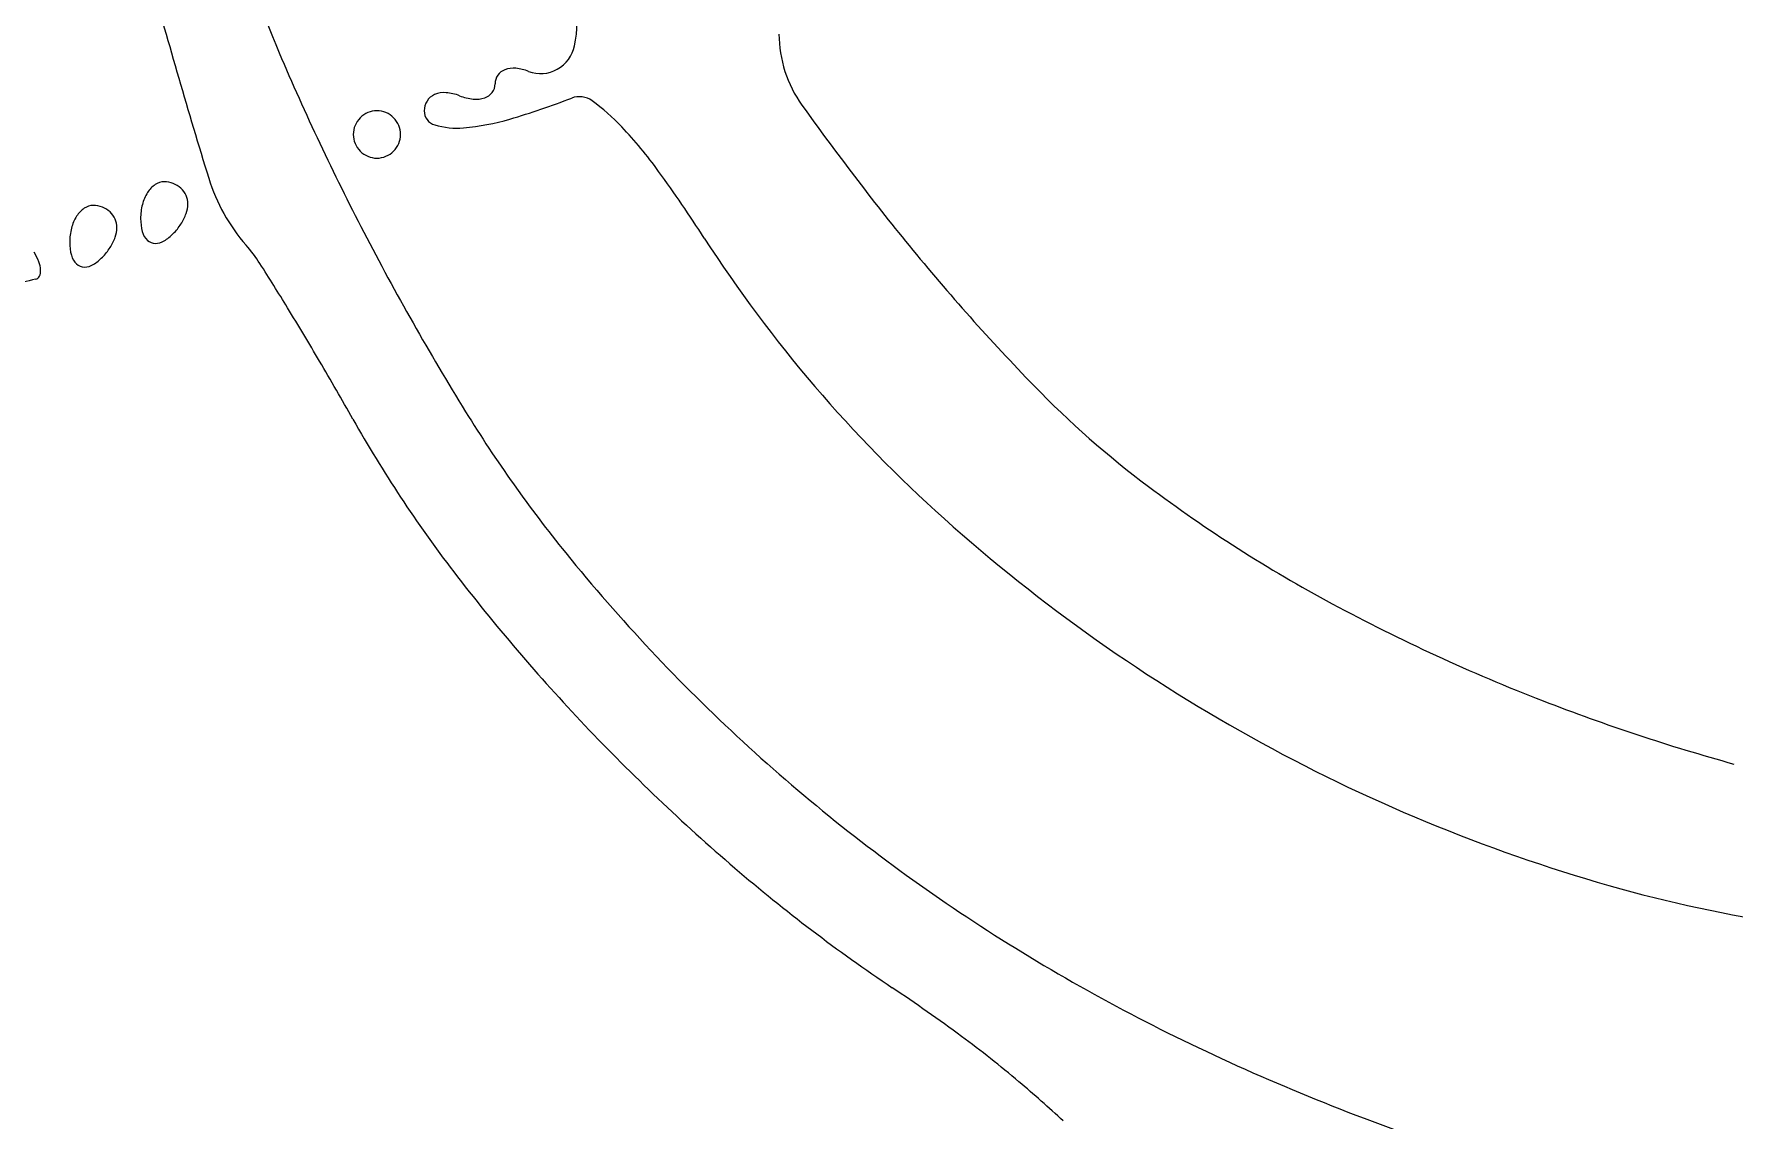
# Model space of a CAD drawing. Header units: metres. Extents: x -22 to 82, y -7 to 32.
# Drawn here: x 10.1426 to 10.2947, y 27.7783 to 27.8755 of the extents above; entities that cross this region are included whole.
import ezdxf

# ---------------------------------------------------------------- set-up
doc = ezdxf.new("R2010")
doc.units = ezdxf.units.M
doc.header["$LTSCALE"] = 2
doc.header["$MEASUREMENT"] = 0
doc.layers.add('ZSILUETAEDIFICIO', color=253, linetype='CONTINUOUS')
doc.layers.add('ZVEREDA', color=253, linetype='CONTINUOUS')

msp = doc.modelspace()

# ---------------------------------------------------------------- hatches: boundary and pattern name
at = {"layer": 'ZVEREDA'}
h = msp.add_hatch(dxfattribs=at)
h.set_pattern_fill('AR-SAND', color=256, scale=0.08)
h.set_pattern_definition([(37.50000000000001, (100.3217642182751, 117.4581959786875), (-0.0050394686487687, 0.1541459015210527), [0, -0.1216, 0, -0.136, 0, -0.13]), (7.499999999999999, (100.3217642182751, 117.4581959786875), (0.1415821364214182, 0.2257716852183792), [0, -0.0656, 0, -0.1096, 0, -0.042]), (327.5, (100.2233642182753, 117.4581959786875), (0.2491313489401196, 0.0004527242829572), [0, -0.04, 0, -0.144, 0, -0.188]), (317.5, (100.2233642182753, 117.4581959786875), (0.2404901283657835, 0.0702140451947399), [0, -0.02, 0, -0.0944, 0, -0.108])])
h.paths.add_polyline_path([(31.4583351261974, 30.10001185127862), (-5.580466054143699, 30.14202237673669), (-5.496152509190097, 24.7095630808688), (0.5053741138006274, 24.71459050236479), (0.5053741138006274, 23.02514520136083), (2.905374113800207, 23.02514520136083), (2.905811148500817, 24.71459050236479), (7.70575982083821, 24.71459050236479), (7.70575982083821, 23.02524487001511), (10.1053227861378, 23.02524487001511), (10.1057598208379, 24.71459050236479), (12.50561829493628, 24.71459050236479), (14.90575982083172, 24.71459050236479), (14.90575982083172, 23.02514520136083), (17.30547676903481, 23.02514520136083), (17.30591380373539, 24.71459050236479), (22.10547676902863, 24.63459050236452), (22.10547676902863, 23.02461800278962), (24.5050398048495, 23.02461800278962), (24.5050398048495, 24.63406330379348), (31.4583221007949, 24.61459050236454), (29.30561829493013, 24.61459050236454), (29.30561829493013, 20.61092766967829), (30.50572014345363, 20.61326742045304), (30.50572014345363, 24.61459050236454), (31.4583221007949, 24.61459050236454)])
h.paths.add_polyline_path([(3.274978631708791, 29.84745587849517), (21.85115500656482, 29.84745587849517), (21.85115500656482, 26.26298918530352), (3.274978631708791, 26.26298918530352)], flags=16)
edge = h.paths.add_edge_path(flags=0)
edge.add_line((4.190763625501631, 28.45334721717251), (4.191796270515823, 28.45334721717251))
edge.add_arc((4.030850849770815, 28.47872758158093), 0.1629343160792154, 351.0385129392877, 357.3660182868147)
edge.add_arc((4.112611057247875, 28.47496619707363), 0.0810876329450389, 344.53720768220717, 357.3660765305271, ccw=False)
edge = h.paths.add_edge_path(flags=0)
edge.add_arc((4.129473601766023, 28.48361260777853), 0.0424070857397566, 8.446156974039805, 17.04280200703507)
edge.add_arc((4.048520085864993, 28.46875624364435), 0.1245244297232045, 3.3254775150875844, 12.657113459455672, ccw=False)
edge.add_arc((4.009668740244905, 28.46649875537224), 0.1634413066505545, 3.325477516473139, 5.867953198212037)
edge.add_arc((4.024461425057098, 28.46801930679646), 0.148570677863494, 5.867861931155238, 8.446156969658695)
edge = h.paths.add_edge_path(flags=0)
edge.add_arc((4.187625943115307, 27.71049756740979), 0.005506773619038, 0, 44.649192788606285, ccw=False)
edge.add_line((4.193132716734738, 27.71049756740979), (4.193170576032799, 27.71059180186387))
edge.add_arc((4.083131412969806, 27.72142825678299), 0.110571452748189, 354.3757511834748, 357.7808422671732)
edge.add_arc((4.083495542828814, 27.72707965905653), 0.1105714527485412, 354.8460124112327, 363.6003750095574)
edge.add_arc((4.265141154600997, 27.71569919341579), 0.0736096129205384, 165.585485692761, 181.0365879312016)
edge = h.paths.add_edge_path(flags=0)
edge.add_ellipse((4.155844521799992, 27.55226263330349), major_axis=(-0.004886144824328529, 0.5517489951021792), ratio=0.0764573230342362, start_angle=264.41174822548277, end_angle=281.9145976805995, ccw=False)
edge.add_arc((-177.0033036909715, 27.24610176780652), 181.2017851309283, -3.410605131648481e-12, 0.07993633669821065, ccw=False)
edge.add_line((4.198481439956822, 27.24610176779618), (4.210484766247419, 27.6590139235833))
edge.add_ellipse((4.18687514976483, 27.77778923014426), major_axis=(0.01575538398604225, -0.1077800230216994), ratio=0.5161088083865675, start_angle=337.05526251174393, end_angle=345.80434126128097, ccw=False)
edge = h.paths.add_edge_path(flags=0)
edge.add_arc((387.0379938681306, 26.57348742740584), 383.1770730560518, 179.7962796488156, 179.8227156500893, ccw=False)
edge.add_arc((63.47661150482531, 27.72394417231078), 59.61364541384286, 179.6242268241421, 179.7962796450261, ccw=False)
edge.add_arc((107.9126775625507, 27.43250698258277), 104.0506671673548, 179.4892207827528, 179.6242268252662, ccw=False)
edge.add_arc((4.908773407262004, 28.32581589378475), 1.043191389333353, 173.5744382351789, 178.1175676432889, ccw=False)
edge.add_arc((3.941956756071903, 28.43638332363668), 0.0700943375474026, 136.9440126095541, 174.9430767679891, ccw=False)
edge.add_arc((3.939591411760631, 28.44492007257332), 0.0627084935053294, 98.57263522089539, 141.1716653543758, ccw=False)
edge.add_arc((3.971787529488921, 28.27408536092594), 0.2365196678389941, 91.78341864015289, 100.1162303726033, ccw=False)
edge.add_arc((4.161354391850892, 22.18584956753244), 6.327705978506592, 91.01273401402932, 91.78341864030182, ccw=False)
edge.add_line((4.049514576590127, 28.51256710557305), (4.169165289891879, 28.51468221717266))
edge.add_line((4.169165289891879, 28.51468221717232), (4.179750299263304, 28.53043944484654))
edge.add_arc((4.190827730734469, 28.52494372944767), 0.0123657743692955, 51.76101418273163, 153.6131534045893, ccw=False)
edge.add_line((4.198481439891822, 28.53465625290397), (4.198481439891822, 28.53636044799151))
edge.add_arc((4.193339192636984, 28.51586697619842), 0.0211287740527576, 75.9140893002533, 183.0668013861589)
edge.add_line((4.172240678425823, 28.51473658199643), (4.049514576590127, 28.51256710557305))
edge.add_arc((4.161354391844498, 22.18584956753244), 6.327705978506354, 91.01273401397248, 91.78341864024476)
edge.add_arc((3.971787529489319, 28.27408536092594), 0.2365196678390667, 91.78341864027549, 100.1162378328985)
edge.add_arc((3.941258338745911, 28.44519436956017), 0.0627084935053418, 100.1162378329312, 120.5228893311077)
edge.add_arc((3.942263761789718, 28.43729516592452), 0.0700943375474093, 117.9506432260986, 158.4595108276586)
edge.add_arc((4.001405707587139, 28.41591235581501), 0.1329691207264811, 159.2459526752788, 175.8968395766796)
edge.add_arc((4.909294928725814, 28.35078371074917), 1.04319138933335, 175.8968395763732, 179.4892207827571)
edge.add_arc((107.9126775622392, 27.43250698108915), 104.0506671670563, 179.4892207819287, 179.6242268244366)
edge.add_arc((63.47661150489225, 27.72394417644966), 59.6136454138861, 179.6242268281098, 179.7962796489794)
edge.add_arc((387.0379938451551, 26.57348740949783), 383.1770730331307, 179.7962796461218, 179.8227156473993)
edge.add_line((3.862755088178147, 27.75911035599103), (3.884622839891307, 27.72070371717251))
edge.add_arc((3.929255688633731, 27.74845655913333), 0.0525576961415898, 211.8734753522308, 222.0820973833024)
edge.add_arc((3.940104661909288, 27.75825274944765), 0.0671749997825091, 222.0818102784924, 230.2563674642507)
edge.add_arc((3.958449832274908, 27.78343227505326), 0.0982851158739191, 231.4181484407944, 254.9741783521728)
edge.add_arc((3.959368323424485, 27.7758030788865), 0.0911999037654329, 253.1739702547738, 268.217256623099)
edge.add_arc((3.968627737210397, 41.24924821526616), 13.56460629090511, 269.9489048779313, 270.3532500274084)
edge.add_arc((4.049525169780992, 16.95504494612499), 10.72985513343538, 89.5075836061958, 89.98540653837108, ccw=False)
edge.add_arc((4.130247462298712, 27.54011210430104), 0.1448483138350315, 64.17034698782749, 85.44946313993978, ccw=False)
edge.add_arc((4.191746138397974, 27.66642980881176), 0.0043674083606586, 1.4282544963651844, 68.34992075025048, ccw=False)
edge.add_arc((4.197384248272812, 27.67701561994579), 0.0105538936861254, 212.0429010611537, 263.0773218994982, ccw=False)
edge.add_arc((4.200612712082403, 27.70999352945552), 0.0404527841329601, 231.8085000024286, 252.4850053579366, ccw=False)
edge.add_arc((4.161788889977004, 27.66257060467501), 0.0208577567284913, 48.53142696656482, 82.63062587060486)
edge.add_arc((4.11933816690663, 27.13308106570912), 0.5520225538390414, 85.31102351279071, 89.99478211468639)
edge.add_arc((4.118411279294634, 16.9552485283175), 10.72985513343608, 89.99478211606726, 90.35325002811415)
edge.add_arc((4.073781246147718, 41.2494889468843), 13.56460629090747, 269.50474175352076, 269.9090879921701, ccw=False)
edge.add_arc((3.956613111675125, 27.77658927219733), 0.0911999037654514, 239.2648217281377, 269.94890487625094, ccw=False)
edge.add_arc((3.940104661909288, 27.75825274944765), 0.0671749997825307, 215.766892496466, 243.3781184107606, ccw=False)
edge.add_line((3.885598753388649, 27.71898970661965), (3.862755088177721, 27.75911035598011))
edge = h.paths.add_edge_path(flags=0)
edge.add_arc((3.982208672812931, 27.77710128656037), 0.0039699795081061, 57.093542815945284, 128.0095147918335, ccw=False)
edge.add_arc((3.983777369758798, 27.77691396217733), 0.0035691351575788, -36.39606693346491, 80.51639118771561, ccw=False)
edge.add_arc((3.985008823383225, 27.77555727172944), 0.0018093348073117, 293.7971605359992, 335.12409378026587, ccw=False)
edge.add_arc((3.984854518882713, 27.77590723729099), 0.002191808038586, 257.1681723130867, 293.7964911424778, ccw=False)
edge.add_arc((3.98554989726631, 27.77896024180501), 0.0053230039216045, 238.282669802615, 257.1684968903267, ccw=False)
edge.add_arc((3.980302814458611, 27.77683864407101), 0.0034331700992157, 99.02971341141892, 315.4979837284754, ccw=False)
edge = h.paths.add_edge_path(flags=0)
edge.add_arc((4.003867887505493, 27.77651366478631), 0.0041965817445002, 179.5419055987072, 270.4580944011244)
edge.add_arc((4.003949051078308, 27.77651352882827), 0.0041965817444636, 269.3499522369119, 383.1232100615633)
edge.add_arc((4.003864094692489, 27.77672872215237), 0.0041965817444639, 19.96411019100292, 182.4788541983977)
edge = h.paths.add_edge_path(flags=0)
edge.add_arc((3.979353550216473, 28.42993420992462), 0.0009651872828333, 125.0907544769644, 237.6009057839097)
edge.add_arc((3.995965221876986, 28.40704187017155), 0.0279429480104366, 127.8062335931203, 268.779035296377)
edge.add_line((3.995369806797299, 28.37910526650563), (4.002718144077988, 28.38645734180113))
edge.add_arc((4.10007393273122, 28.38764962442366), 0.0973630891154655, 166.3647067637932, 180.7016464897838, ccw=False)
edge.add_arc((3.991574634341134, 28.42003595056144), 0.0167827455633406, 325.7976337708378, 488.477492724186)
edge.add_arc((3.995342312636922, 28.45231582363164), 0.0238394652163404, 233.4109544616884, 272.5958997522416)
edge.add_arc((3.987035091752404, 28.42505208948006), 0.0100004255996245, 20.17316381762081, 145.4473270086913)

# ---------------------------------------------------------------- linework, layer by layer
at = {"layer": 'ZSILUETAEDIFICIO'}
for centre, radius, start, end in [((10.22483557818549, 27.89963698365415), 0.0656068326152791, 192.0080489022443, 203.1435361528291), ((10.7204871530418, 28.03594425159304), 0.5883831447094978, 195.3084129148976, 197.1308386570149), ((10.18115053815131, 27.87657963993649), 0.010012443254477, 347.9134327669383, 11.71683105338325), ((10.22029586449773, 27.875596082024), 0.0110614272971743, 180.3147550114051, 215.5015094718907), ((10.18783710218139, 27.87514780647263), 0.0031742939729415, 299.3824760742155, 347.913396536931), ((10.38361720201621, 27.96750571158697), 0.238285054454377, 203.1435316052368, 207.4083662581572), ((10.18547330478643, 27.87031636693564), 0.0021592420168601, 84.36949141578026, 110.5663948566817), ((10.1825672233488, 27.87106923446851), 0.0012670557608761, 322.8492369702498, 359.9991763494801), ((10.18518687299482, 27.87106923637486), 0.0013525938854078, 145.2213437232492, 180.0008523135704), ((10.18519221946849, 27.87106548546194), 0.0013591248240802, 110.5659404057706, 145.2200289963313), ((10.18525272974171, 27.86807903053005), 0.0044074251816612, 69.0063433652697, 84.36949853626274), ((10.18791332641351, 27.87501242804484), 0.0030189316470509, 249.0064246665607, 299.3825265014012), ((10.1791457812912, 27.86865858429093), 0.001656502182057, 147.876762177538, 180.000623866744), ((10.17900474891601, 27.86874712138649), 0.0014899820689311, 113.0997716453364, 147.8763689442076), ((10.17927715917699, 27.86810842595014), 0.002184344517972, 85.52662031573657, 113.0994478528048), ((10.17910958756713, 27.86596689347687), 0.0043324230962991, 69.0058084041524, 85.52621874825161), ((10.18244801506512, 27.87466676576798), 0.0049859928664392, 249.0071892647522, 263.4100045757861), ((10.18214919646041, 27.87207971762632), 0.0023817442917823, 263.4086828622515, 288.434542412065), ((10.18245857167881, 27.87115153227234), 0.0014033573146652, 288.4350298332966, 322.8500906848681), ((10.1639985256154, 27.93935012496178), 0.0744942282410171, 286.5026468231736, 290.9936026651337), ((10.19138052476981, 27.86799380196794), 0.001935469579003, 54.12289287305995, 110.9939879353838), ((10.18142328737832, 27.85422703632554), 0.0189257730702107, 43.44644538834768, 54.12254570891133), ((10.17327122961822, 27.86653465718479), 0.0021293174230358, 135.0007884644147, 157.3767585326241), ((10.1732711881784, 27.86653461574548), 0.0021293174226753, 112.6232414641004, 134.9992115355853), ((10.17325930226502, 27.86656327538213), 0.0020982908721129, 90.00063228884795, 112.6246928624542), ((10.1732592559535, 27.86656327538094), 0.0020982908732917, 67.37530713802487, 89.99936771115203), ((10.17324737004063, 27.86653461574548), 0.0021293174227384, 45.0007884644147, 67.37675853589961), ((10.17324732860129, 27.86653465718479), 0.0021293174226753, 22.6232414720938, 44.99921154424447), ((10.17879987989571, 27.86865857006666), 0.0013106007863393, 180.0001666762196, 253.5537920046928), ((10.17921632772621, 27.88798425094552), 0.0209215251681959, 274.946382540815, 286.5027625630754), ((10.40817574627931, 28.00961686534652), 0.2418436197224405, 215.5014897608565, 219.2462377987994), ((10.17324256998131, 27.86654654309888), 0.0020982908719275, 157.3753071490141, 179.9993677235803), ((10.1732425699818, 27.8665465894095), 0.0020982908724451, 180.0006322764197, 202.6246928519422), ((10.17327598823772, 27.86654654309888), 0.0020982908719379, 0.0006322764196846798, 22.62469285098589), ((10.17327598823729, 27.8665465894095), 0.0020982908723822, 337.3753071480579, 359.9993677235803), ((10.1804152970515, 27.87413082470886), 0.007016312263045, 253.5534134804699, 274.9462702997583), ((10.16693661478101, 27.840505566096), 0.0388792797342544, 35.79921339758524, 43.4462775267653), ((10.17327122961822, 27.86655847532336), 0.0021293174229968, 202.6232414673759, 224.9992115355853), ((10.1732711881784, 27.86655851676267), 0.0021293174227384, 225.0007884644147, 247.3767585358996), ((10.17324737004063, 27.86655851676267), 0.0021293174226753, 292.6232414641004, 314.9992115355853), ((10.17324732860129, 27.86655847532336), 0.002129317422616, 315.0007884557555, 337.3767585279062), ((10.17325930226463, 27.86652985712595), 0.0020982908719275, 247.3753071490038, 269.9993677235803), ((10.17325925595398, 27.86652985712703), 0.0020982908731622, 270.0006322764197, 292.6246928505159), ((10.15488016000901, 27.85996915236461), 0.0025538076012887, 124.9370861466801, 147.3228174126963), ((10.15422429249313, 27.86090804684397), 0.0014085194100479, 90.00054442116257, 124.9376940893943), ((10.15422427546014, 27.86008911961795), 0.0022274466362008, 68.74814366467031, 89.9999061291926), ((10.15426098850023, 27.86018357454265), 0.0021261077015526, 46.74101696041934, 68.74759125424958), ((10.1738983085699, 27.86746941977231), 0.0164188679772018, 197.1306501509605, 221.2391706614752), ((10.08283072244993, 27.77984707588081), 0.1425771753722879, 32.8914147404826, 35.79959240807414), ((10.15579170911201, 27.85938442801745), 0.0036367777434387, 147.3223834694949, 165.743767555026), ((10.15433569040832, 27.86026296225282), 0.0020170995200795, 24.07311195540678, 46.74097440455914), ((10.15447771161263, 27.86032636721649), 0.0018615674972061, 0.000739831745497203, 24.0743546920822), ((10.15388869654572, 27.86032636183882), 0.0024505825642283, 339.5110204171157, 0.0006877390726770299), ((10.1494467091122, 27.85726942801728), 0.0036367777439354, 147.3223834703504, 165.7437675533189), ((10.14853516000923, 27.85785415236467), 0.0025538076016715, 124.9370861550453, 147.3228174182173), ((10.1478792924934, 27.85879304684346), 0.0014085194106812, 90.00054442116257, 124.9376940939696), ((10.14787927546132, 27.85797411961812), 0.0022274466359734, 68.74814368647787, 89.99990615259007), ((10.14791598849965, 27.85806857454264), 0.0021261077020941, 46.74101694256886, 68.74759123364169), ((10.14799069040799, 27.85814796225429), 0.0020170995193976, 24.07311192002058, 46.74097436860126), ((10.14813271161319, 27.85821136721648), 0.0018615674963757, 0.0007398387543201653, 24.0743547034896), ((10.15722914354572, 27.85901928641198), 0.005119864436182, 165.7447077474439, 180.0005053551689), ((10.15657890021998, 27.85901921433549), 0.0044696211103768, 179.9996549300594, 195.1307609781528), ((10.15158738919379, 27.86118634248032), 0.0049073247628171, 327.3226608337911, 339.5103471445823), ((10.15088414354642, 27.85690428641198), 0.0051198644370915, 165.7447077499471, 180.0005053577223), ((10.14524238919398, 27.85907134248032), 0.0049073247628171, 327.3226608337911, 339.5103471445823), ((10.147543696545, 27.8582113618375), 0.002450582564683, 339.5110204544397, 0.0006877762793654686), ((10.15387169783912, 27.85828720798696), 0.0016651999536039, 195.1311728211754, 226.7416359050966), ((10.15197614329531, 27.86066661556481), 0.0042761992033027, 301.7175508258704, 315.6370357039466), ((10.15117285027299, 27.86145229876183), 0.0053998440601993, 315.6366025971856, 327.3221384355711), ((10.39048669119549, 27.97106722202903), 0.2460228989841882, 207.4082489879766, 211.7134057708388), ((10.3066875851984, 27.92461860041203), 0.1240136896528775, 212.8912603260652, 228.1914436132517), ((10.13800936534039, 27.85318706307953), 0.0053619315230057, 21.62637280741769, 31.71834056948519), ((10.15023390021932, 27.85690421433702), 0.0044696211099143, 179.9996549533788, 195.1307610008926), ((10.14752669783891, 27.85617220798599), 0.0016651999529416, 195.1311727950482, 226.7416358836622), ((10.1448278502732, 27.85933729876166), 0.0053998440600765, 315.6366025988991, 327.3221384375985), ((10.153420874153, 27.85780810378401), 0.001007337632666, 226.7414538778805, 270.0258772126962), ((10.15342063429648, 27.85832938078266), 0.0015286146861938, 270.0260430935226, 301.7176733130146), ((10.15139309284561, 27.84774035269703), 0.0135097274202281, 32.52447905041661, 41.2393187523958), ((10.37340700188199, 27.98121326335979), 0.1969478494007766, 219.2462033021708, 224.137603305415), ((10.1407222100668, 27.85426267343797), 0.002443633364502, 3.463885220627992, 21.6247503334159), ((10.14203805531702, 27.85434233157628), 0.0011253791623203, 334.9980598627491, 3.463373382740661), ((10.1470758741527, 27.8556931037848), 0.0010073376333483, 226.741453904461, 270.0258772385428), ((10.14707563429673, 27.85621438078266), 0.0015286146861938, 270.0260430935226, 301.7176733130146), ((10.14563114329547, 27.85855161556481), 0.0042761992033027, 301.7175508258704, 315.6370357039466), ((9.931755513452316, 27.70768409398227), 0.2740023796907617, 31.54742971492027, 32.52443142879706), ((10.16670783135964, 27.74630042461246), 0.1099413578869377, 102.6044125973213, 103.8131131553199), ((10.14260833166389, 27.85407636275278), 0.0004961299857931, 282.605330167759, 335.0002667708573), ((9.935257065542999, 27.70983480632032), 0.2698930695403318, 30.36490913044614, 31.54725434706695), ((9.858230712243994, 27.66470550265382), 0.359166319456202, 29.41081649416936, 30.36512948218141), ((10.2940830814093, 27.90424226221631), 0.0864181277142047, 224.1377173838594, 233.1914674205973), ((10.27229148220914, 27.89811923302096), 0.1161528267483488, 209.4105930479593, 217.4893878317966), ((10.28486959217182, 27.90580259052331), 0.1218679807096897, 211.7133902535685, 218.9950660710757), ((10.32066309748069, 27.93976157720647), 0.1307816148598314, 233.1914945195031, 241.7397254671654), ((10.32536212218449, 27.94549875739614), 0.1520265311246019, 228.1914688048896, 241.3248508412755), ((10.31324274451228, 27.92877476071862), 0.158374916724815, 218.9950912866074, 227.3851728673137), ((10.3169513928849, 27.93237445246564), 0.1724371734240579, 217.4892836848594, 223.4975465784311), ((10.33854834778251, 27.97303334493364), 0.1685558482213581, 241.7397270065584, 248.8070975951339), ((10.34223388236501, 27.98253881582929), 0.1787508049209354, 248.8071095510922, 254.5796987878687), ((10.32256229819649, 27.93769848145837), 0.1801720000625662, 223.4975316462089, 229.3901350700669), ((10.31431761451432, 27.92994320293451), 0.159962557340443, 227.3852060470735, 235.7128038285421), ((10.32506075229981, 27.94494783225565), 0.1513985643139381, 241.3248699934845, 254.4852067448895), ((10.3032578153632, 27.91518351001588), 0.1505141681034926, 229.3901619637842, 236.1335328121164), ((10.31707937217541, 27.91619757563495), 0.1215610093809475, 254.4853129207953, 269.9999561349297), ((10.3181858564387, 27.93561605195265), 0.1668287434354313, 235.7127062080541, 243.8599409072472), ((10.12240342225533, 27.64570351162217), 0.1740282498340491, 53.63983767892292, 56.13348077695713), ((10.1680493429005, 27.70770625904726), 0.0970354530293131, 49.77826798577614, 53.63986722740552), ((10.32928981403549, 27.95824254192928), 0.1920330272562069, 243.8600128124148, 251.1913708361774), ((10.15489751548722, 27.69215500779165), 0.1174023865225905, 47.19163004565343, 49.77831005829226)]:
    msp.add_arc(centre, radius, start, end, dxfattribs=at)

doc.saveas('drawing.dxf')
